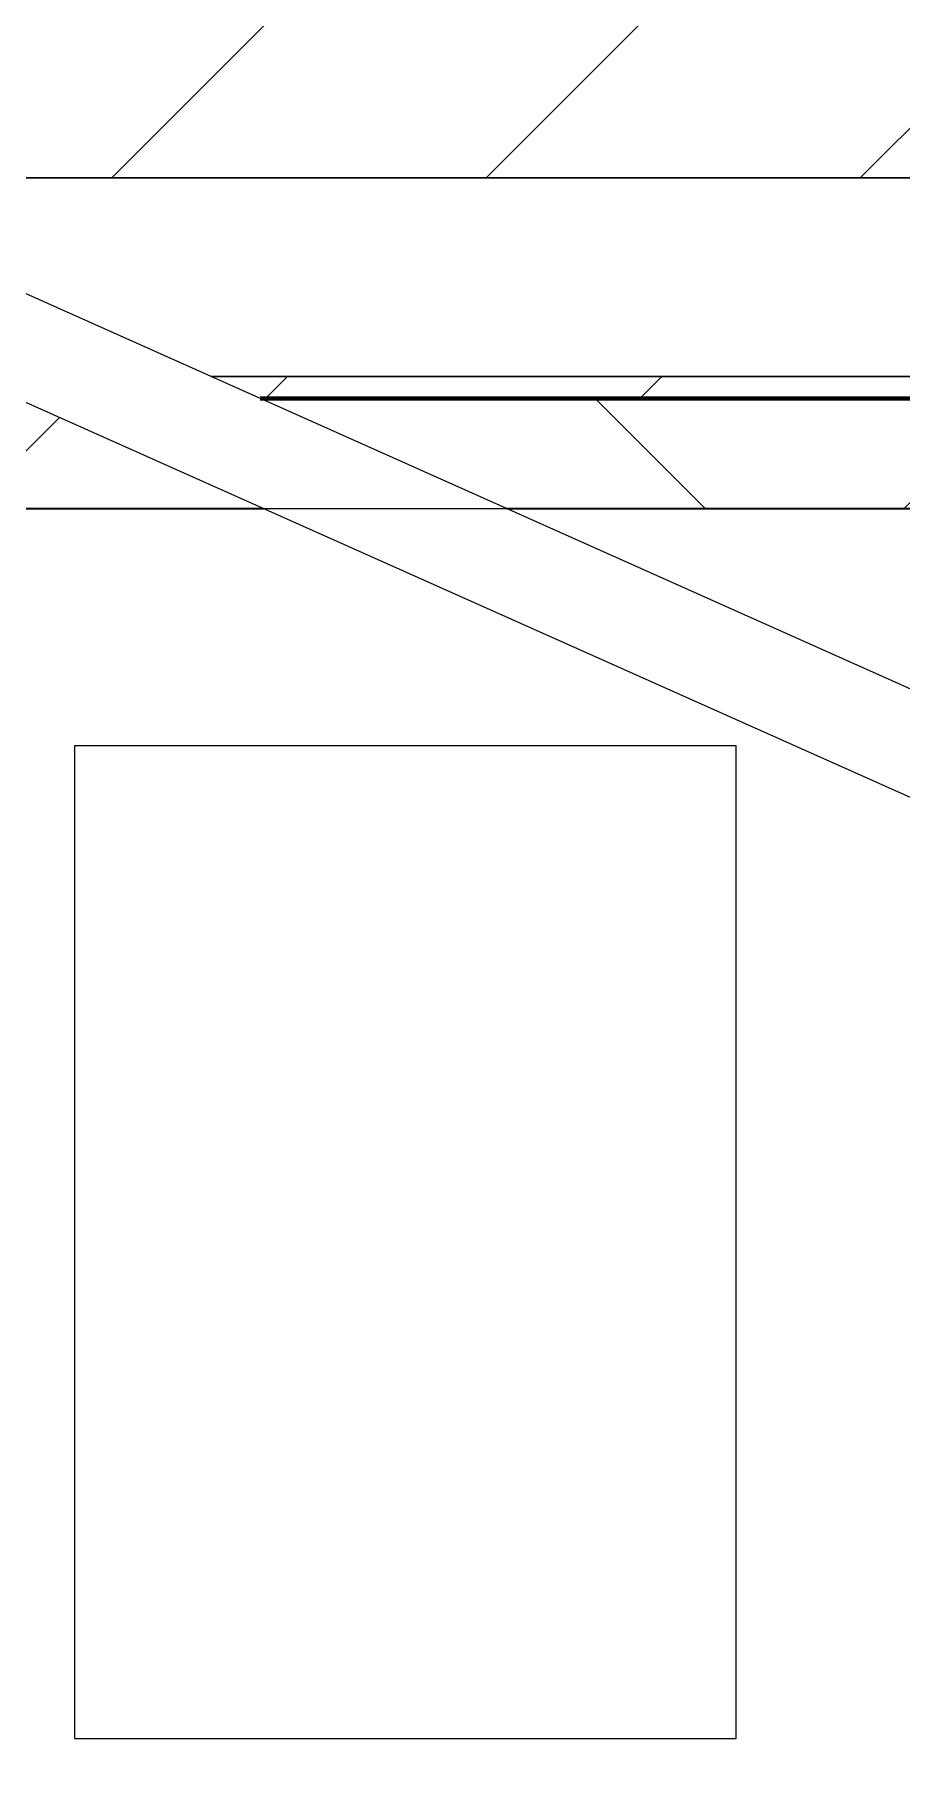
# Model space of a CAD drawing. Header units: millimetres. Extents: x -795739 to -715748, y -34378 to 22353.
# Drawn here: x -741750 to -741357, y 7327 to 8109 of the extents above; entities that cross this region are included whole.
import ezdxf
from ezdxf.xclip import XClip

# ---------------------------------------------------------------- set-up
doc = ezdxf.new("R2010")
doc.units = ezdxf.units.MM
doc.header["$XCLIPFRAME"] = 0
doc.layers.add('000 - WIPEOUT', color=250, linetype='Continuous')
doc.layers.add('A11_ALU.SOLID SHEET', color=2, linetype='Continuous')
for name, color, linetype, lineweight in [('A-DOOR-E', 2, 'Continuous', 25), ('A-GLAZ-CURT', 2, 'Continuous', 9), ('A-WALL', 5, 'Continuous', 35), ('A-WALL-FNSH', 2, 'Continuous', 35), ('A-WALL-PATT', 1, 'Continuous', 9)]:
    doc.layers.add(name, color=color, linetype=linetype, lineweight=lineweight)

# ---------------------------------------------------------------- blocks, each defined once
blk = doc.blocks.new('DPA_AC-SG-PI - A2_1200x2000 mm-12153081-4282-01 ENLARGED LOWER PLATFORM LEVEL - REFLECTED CEILING PLAN - SHEET 3')
at = {"layer": 'A-DOOR-E'}
for p, q in [((-556.64, 29.95), (522.81, -452.33)), ((-489.61, 0), (600, 0)), ((575, 0), (-489.61, 0)), ((504.45, -493.42), (-575, -11.13)), ((-288.17, -90), (575, -90)), ((600, -90), (-288.17, -90))]:
    blk.add_line(p, q, dxfattribs=at)
blk = doc.blocks.new('PPLS-PP19_Custom Tile Pattern - Custom Tile Pattern-V51-4282-01 ENLARGED LOWER PLATFORM LEVEL - REFLECTED CEILING PLAN - SHEET 3')
at = {"layer": 'A-GLAZ-CURT'}
for p, q in [((-300, 0), (300, 0)), ((300, 0), (-300, 0)), ((230.06, 0), (300, 0)), ((-300, -50), (300, -50)), ((300, -50), (-300, -50))]:
    blk.add_line(p, q, dxfattribs=at)
for points, knots in [([(300, 0), (286.53, 0), (254.22, 0), (207.11, 0), (177.41, 0), (159.34, 0), (158.33, 0), (158.3, 0)], [-285.253232, -285.253232, -285.253232, -285.253232, -244.693688, -187.987675, -143.776725, -129.632772, -123.352749, -123.352749, -123.352749, -123.352749]), ([(300, 0), (288.22, 0), (262, 0), (230.43, 0), (219.94, 0), (219.02, 0)], [-12528.858583, -12528.858583, -12528.858583, -12528.858583, -11905.454923, -11162.864862, -10856.732305, -10856.732305, -10856.732305, -10856.732305]), ([(259.51, 0), (262.97, 0), (271.55, 0), (281.71, 0), (291.71, 0), (296.52, 0), (297.86, 0), (298.09, 0)], [-6255.469152, -6255.469152, -6255.469152, -6255.469152, -6068.460911, -5766.029927, -5566.724884, -5280.360606, -5199.253518, -5199.253518, -5199.253518, -5199.253518]), ([(284.76, 0), (284.76, 0), (285.09, 0), (287.47, 0), (293.59, 0), (297.76, 0), (300, 0)], [-4110.630118, -4110.630118, -4110.630118, -4110.630118, -4053.389046, -3959.664717, -3862.421465, -3746.95702, -3746.95702, -3746.95702, -3746.95702]), ([(297.38, 0), (295.84, 0), (291.62, 0), (285.38, 0), (284.87, 0)], [-4803.172655, -4803.172655, -4803.172655, -4803.172655, -4358.271401, -4143.037883, -4143.037883, -4143.037883, -4143.037883])]:
    blk.add_open_spline(points, degree=3, knots=knots, dxfattribs=at)
blk = doc.blocks.new('PPLS-PP19_Custom Tile Pattern - Custom Tile Pattern-V52-4282-01 ENLARGED LOWER PLATFORM LEVEL - REFLECTED CEILING PLAN - SHEET 3')
at = {"layer": 'A-GLAZ-CURT'}
for p, q in [((-300, 0), (-146.13, 0)), ((-146.13, 0), (-300, 0)), ((-293.07, 0), (-275.75, 0)), ((-275.75, 0), (-293.07, 0)), ((-222.32, 0), (-205.32, 0)), ((-205.32, 0), (-222.32, 0)), ((-35.81, 0), (300, 0)), ((300, 0), (-35.81, 0)), ((-300, -50), (-34.22, -50)), ((-34.22, -50), (-300, -50))]:
    blk.add_line(p, q, dxfattribs=at)
at = {"layer": 'A-GLAZ-CURT', "flags": 128}
for points in [[(-300, 0), (-291.56, 0), (-283.3, 0), (-275.2, 0), (-267.26, 0), (-259.45, 0), (-251.77, 0), (-244.2, 0), (-236.74, 0), (-229.36, 0), (-222.06, 0), (-214.83, 0), (-207.71, 0), (-200.76, 0), (-194.02, 0), (-187.54, 0), (-181.38, 0), (-175.58, 0), (-170.25, 0), (-165.64, 0), (-162.01, 0), (-159.53, 0), (-157.46, 0), (-154.52, 0), (-149.42, 0), (-146.38, 0)], [(-146.14, 0), (-150.63, 0), (-155.53, 0), (-160.27, 0), (-164.95, 0), (-169.65, 0), (-174.47, 0), (-179.49, 0), (-184.81, 0), (-190.44, 0), (-196.37, 0), (-202.58, 0), (-209.04, 0), (-215.73, 0), (-222.63, 0), (-229.72, 0), (-236.97, 0), (-244.39, 0), (-251.96, 0), (-259.67, 0), (-267.51, 0), (-275.48, 0), (-283.55, 0), (-291.73, 0), (-300, 0)]]:
    blk.add_lwpolyline(points, dxfattribs=at)
at = {"layer": 'A-GLAZ-CURT'}
for points, knots in [([(-300, 0), (-284.65, 0), (-236.57, 0), (-186.69, 0), (-155.22, 0), (-146.08, 0)], [-5323.127839, -5323.127839, -5323.127839, -5323.127839, -4502.809032, -2700.551212, -1844.739211, -1844.739211, -1844.739211, -1844.739211]), ([(-146.12, 0), (-166.33, 0), (-207.88, 0), (-262.56, 0), (-294.48, 0), (-300, 0)], [-16815.6526, -16815.6526, -16815.6526, -16815.6526, -15131.813646, -13729.592194, -13439.944408, -13439.944408, -13439.944408, -13439.944408]), ([(-146.79, 0), (-147.98, 0), (-149.3, 0), (-158.72, 0), (-174.02, 0), (-185.59, 0), (-209.77, 0), (-232.01, 0), (-255.22, 0), (-262.59, 0), (-264.9, 0), (-265.4, 0)], [-2789.261461, -2789.261461, -2789.261461, -2789.261461, -2477.344047, -2237.412286, -2029.680487, -1755.085331, -1400.429864, -858.079193, -543.655514, -208.940337, 0, 0, 0, 0]), ([(-258.6, 0), (-257.91, 0), (-254.26, 0), (-241.25, 0), (-225.99, 0), (-214.1, 0), (-208.52, 0), (-206.47, 0)], [-5722.54675, -5722.54675, -5722.54675, -5722.54675, -5657.471696, -5413.335975, -5017.494783, -4832.723979, -4723.981546, -4723.981546, -4723.981546, -4723.981546]), ([(-146.03, 0), (-146.6, 0), (-150.84, 0), (-162.01, 0), (-177.91, 0), (-199.46, 0), (-216.65, 0), (-231.26, 0), (-233.46, 0), (-234, 0)], [-2339.437098, -2339.437098, -2339.437098, -2339.437098, -2308.929706, -2113.765672, -1763.376603, -1422.553702, -978.033455, -846.069444, -682.911962, -682.911962, -682.911962, -682.911962]), ([(-233.49, 0), (-233.44, 0), (-232.38, 0), (-230.74, 0), (-225.3, 0), (-223.63, 0)], [-455.274641, -455.274641, -455.274641, -455.274641, -440.605512, -119.536984, 0, 0, 0, 0]), ([(-223.63, 0), (-219.39, 0), (-206.17, 0), (-188.58, 0), (-169.02, 0), (-156.01, 0), (-148.18, 0), (-146.3, 0)], [-5463.295695, -5463.295695, -5463.295695, -5463.295695, -5161.076232, -4739.070012, -4465.409639, -4149.119819, -4046.8857, -4046.8857, -4046.8857, -4046.8857]), ([(-204.3, 0), (-203.93, 0), (-197.65, 0), (-185.8, 0), (-171.77, 0), (-158.7, 0), (-157.22, 0)], [-4685.575192, -4685.575192, -4685.575192, -4685.575192, -4666.091899, -4349.945572, -4000.813434, -3840.635403, -3840.635403, -3840.635403, -3840.635403]), ([(-152.35, 0), (-151.03, 0), (-149.12, 0), (-146.95, 0), (-146.49, 0)], [-3494.978217, -3494.978217, -3494.978217, -3494.978217, -3371.022232, -3341.352801, -3341.352801, -3341.352801, -3341.352801]), ([(-147.08, 0), (-147.38, 0), (-149.01, 0), (-150.03, 0), (-150.57, 0)], [-5319.88299, -5319.88299, -5319.88299, -5319.88299, -5298.784692, -5196.16478, -5196.16478, -5196.16478, -5196.16478]), ([(-150.34, 0), (-150.07, 0), (-148.94, 0), (-147.66, 0), (-146.54, 0)], [-4948.728362, -4948.728362, -4948.728362, -4948.728362, -4883.323924, -4701.291944, -4701.291944, -4701.291944, -4701.291944]), ([(30.82, 0), (29.27, 0), (20.14, 0), (3.54, 0), (-16.48, 0), (-34.46, 0), (-35.93, 0)], [-10462.034656, -10462.034656, -10462.034656, -10462.034656, -10363.088938, -9884.23066, -9424.652049, -9188.737226, -9188.737226, -9188.737226, -9188.737226]), ([(-35.86, 0), (-31.72, 0), (-18.82, 0), (8.83, 0), (40.14, 0), (60.51, 0), (66.14, 0)], [-6168.165977, -6168.165977, -6168.165977, -6168.165977, -5862.463379, -5340.621928, -4573.028122, -4259.107139, -4259.107139, -4259.107139, -4259.107139]), ([(31.18, 0), (25.97, 0), (11.99, 0), (-10.93, 0), (-27.97, 0), (-35.84, 0)], [-4496.803627, -4496.803627, -4496.803627, -4496.803627, -4222.080604, -3745.412743, -3295.494868, -3295.494868, -3295.494868, -3295.494868]), ([(-35.81, 0), (-27.08, 0), (-15.08, 0), (-4.34, 0), (-1.7, 0)], [-4039.249821, -4039.249821, -4039.249821, -4039.249821, -3589.737505, -3425.237323, -3425.237323, -3425.237323, -3425.237323]), ([(-26.75, 0), (-27.82, 0), (-31.22, 0), (-34.76, 0), (-35.79, 0)], [-8718.362214, -8718.362214, -8718.362214, -8718.362214, -8532.293389, -8456.418318, -8456.418318, -8456.418318, -8456.418318]), ([(76.63, 0), (74.8, 0), (67.65, 0), (53.52, 0), (37, 0), (24.07, 0), (12.82, 0), (-2.9, 0), (-20.62, 0), (-30.05, 0), (-35.09, 0), (-35.78, 0)], [-3095.572228, -3095.572228, -3095.572228, -3095.572228, -2950.589685, -2634.532728, -2313.748533, -2106.613311, -1925.670641, -1617.263037, -1290.787923, -1039.307308, -1000.285926, -1000.285926, -1000.285926, -1000.285926]), ([(9.32, 0), (9.08, 0), (7.65, 0), (2.57, 0), (-12.23, 0), (-24.04, 0), (-32.52, 0), (-35.77, 0)], [-2922.926651, -2922.926651, -2922.926651, -2922.926651, -2882.788014, -2720.818881, -2518.50168, -2125.455881, -1903.095239, -1903.095239, -1903.095239, -1903.095239]), ([(-35.71, 0), (-34.63, 0), (-31.58, 0), (-29.82, 0), (-29.19, 0)], [-1104.938782, -1104.938782, -1104.938782, -1104.938782, -963.711516, -666.19313, -666.19313, -666.19313, -666.19313]), ([(-35.67, 0), (-27.86, 0), (-19.83, 0), (-6.34, 0), (-1.84, 0)], [-3303.610973, -3303.610973, -3303.610973, -3303.610973, -2864.387349, -2615.508664, -2615.508664, -2615.508664, -2615.508664]), ([(-34.88, 0), (-34.77, 0), (-33.14, 0), (-28.88, 0), (-26.95, 0), (-26.54, 0)], [-9067.096702, -9067.096702, -9067.096702, -9067.096702, -9057.163041, -8919.836787, -8834.607043, -8834.607043, -8834.607043, -8834.607043]), ([(-34.82, 0), (-33.99, 0), (-32.57, 0), (-29.94, 0), (-28.57, 0)], [-214.457191, -214.457191, -214.457191, -214.457191, -83.513472, 0, 0, 0, 0]), ([(-33.34, 0), (-33.34, 0), (-32.93, 0), (-31.16, 0), (-30.52, 0)], [-2415.024266, -2415.024266, -2415.024266, -2415.024266, -2357.633367, -2323.618664, -2323.618664, -2323.618664, -2323.618664]), ([(-1.74, 0), (-7.43, 0), (-18.66, 0), (-30.57, 0), (-31.82, 0), (-32, 0)], [-3287.210622, -3287.210622, -3287.210622, -3287.210622, -2994.501669, -2698.150104, -2614.070998, -2614.070998, -2614.070998, -2614.070998]), ([(-30.76, 0), (-30.73, 0), (-29.99, 0), (-23.47, 0), (-15.75, 0), (-15.19, 0)], [-54176.191683, -54176.191683, -54176.191683, -54176.191683, -54157.274271, -53749.15266, -53717.791567, -53717.791567, -53717.791567, -53717.791567]), ([(-30.52, 0), (-27.11, 0), (-17.83, 0), (5.99, 0), (22.06, 0), (37.44, 0), (45.92, 0), (57.76, 0), (64.47, 0), (72.74, 0), (75.22, 0), (76.03, 0), (76.21, 0)], [-2323.618664, -2323.618664, -2323.618664, -2323.618664, -2142.497158, -1716.209403, -1206.526904, -1089.329421, -901.315459, -753.071572, -495.328968, -421.953223, -334.951786, -290.452333, -290.452333, -290.452333, -290.452333]), ([(-13, 0), (-14.35, 0), (-17.68, 0), (-25.97, 0), (-29.52, 0), (-30.21, 0)], [-55207.591944, -55207.591944, -55207.591944, -55207.591944, -54789.006179, -54461.685999, -54290.791712, -54290.791712, -54290.791712, -54290.791712]), ([(8.33, 0), (8.19, 0), (7.18, 0), (0.32, 0), (-13.89, 0), (-24.92, 0), (-29.03, 0)], [-3574.286521, -3574.286521, -3574.286521, -3574.286521, -3526.962355, -3285.499107, -2903.012179, -2680.714891, -2680.714891, -2680.714891, -2680.714891]), ([(-28.98, 0), (-28.66, 0), (-27.39, 0), (-24.45, 0), (-22.56, 0)], [-166.548282, -166.548282, -166.548282, -166.548282, -102.06493, 0, 0, 0, 0]), ([(-28.57, 0), (-26.93, 0), (-20.29, 0), (-12.78, 0), (-5.22, 0), (-1.74, 0)], [-5361.429781, -5361.429781, -5361.429781, -5361.429781, -5261.36855, -5050.479954, -4872.284496, -4872.284496, -4872.284496, -4872.284496]), ([(-22.56, 0), (-20.27, 0), (-17.03, 0), (-11.36, 0), (-7.66, 0), (-6.6, 0), (-6.44, 0)], [-56468.192263, -56468.192263, -56468.192263, -56468.192263, -56344.022017, -56303.229861, -56166.290093, -56124.392176, -56124.392176, -56124.392176, -56124.392176]), ([(-15.19, 0), (-13.07, 0), (7.48, 0), (42.82, 0), (88.72, 0), (120.63, 0), (138.28, 0), (138.53, 0)], [-461.142613, -461.142613, -461.142613, -461.142613, -429.606584, -390.253598, -346.313304, -291.370682, -290.5735, -290.5735, -290.5735, -290.5735]), ([(-6.54, 0), (-6.73, 0), (-7.2, 0), (-7.6, 0), (-7.79, 0)], [-56009.792147, -56009.792147, -56009.792147, -56009.792147, -55949.290093, -55895.192118, -55895.192118, -55895.192118, -55895.192118]), ([(103.09, 0), (101.08, 0), (86.31, 0), (63.34, 0), (35.84, 0), (12, 0), (3.36, 0), (-1.23, 0), (-1.84, 0)], [-375.435014, -375.435014, -375.435014, -375.435014, -369.147452, -330.153101, -307.516438, -285.83788, -246.234814, -236.991154, -236.991154, -236.991154, -236.991154]), ([(-1.73, 0), (1.41, 0), (10.39, 0), (15.02, 0), (22.91, 0), (31, 0), (39.04, 0), (51.19, 0), (58.74, 0), (61.34, 0), (61.45, 0)], [-2613.365142, -2613.365142, -2613.365142, -2613.365142, -2439.246196, -2084.094819, -1956.422387, -1818.904206, -1645.594513, -1443.202566, -1228.752106, -1120.932285, -1120.932285, -1120.932285, -1120.932285]), ([(66.14, 0), (62.48, 0), (54.01, 0), (39.61, 0), (24.74, 0), (8.59, 0), (-0.67, 0), (-1.47, 0)], [-4549.545798, -4549.545798, -4549.545798, -4549.545798, -4326.416877, -4098.545751, -3766.694881, -3333.063701, -3291.793108, -3291.793108, -3291.793108, -3291.793108]), ([(-1.31, 0), (0.23, 0), (5.47, 0), (13.15, 0), (21.24, 0), (24.62, 0), (24.72, 0), (24.72, 0)], [-4865.001098, -4865.001098, -4865.001098, -4865.001098, -4785.90057, -4596.498881, -4445.288762, -4384.376941, -4376.041937, -4376.041937, -4376.041937, -4376.041937]), ([(-0.97, 0), (1, 0), (6.01, 0), (9.64, 0), (10.14, 0), (10.18, 0)], [-3410.081093, -3410.081093, -3410.081093, -3410.081093, -3285.047089, -3066.359526, -3044.715262, -3044.715262, -3044.715262, -3044.715262]), ([(-0.89, 0), (0.74, 0), (5.35, 0), (15.97, 0), (22.54, 0), (24.49, 0)], [-219.003758, -219.003758, -219.003758, -219.003758, -206.416616, -198.214427, -187.717507, -187.717507, -187.717507, -187.717507]), ([(24.69, 0), (24.54, 0), (20.99, 0), (15.48, 0), (10.8, 0), (9.63, 0)], [-4368.572414, -4368.572414, -4368.572414, -4368.572414, -4306.476363, -4080.000647, -3772.857994, -3772.857994, -3772.857994, -3772.857994]), ([(18.16, 0), (19.15, 0), (24.25, 0), (25.66, 0), (26.12, 0)], [-5700.113719, -5700.113719, -5700.113719, -5700.113719, -5554.232259, -5302.431367, -5302.431367, -5302.431367, -5302.431367]), ([(114.39, 0), (114.2, 0), (112.08, 0), (105.42, 0), (92.38, 0), (85.59, 0), (74.4, 0), (62.26, 0), (51.85, 0), (43.81, 0), (29.53, 0), (20.67, 0), (18.85, 0), (18.16, 0)], [-8148.58938, -8148.58938, -8148.58938, -8148.58938, -8105.191388, -7723.759874, -7531.75727, -7135.649961, -6924.452779, -6738.82075, -6548.303034, -6314.283804, -6135.05769, -5972.647715, -5832.674503, -5832.674503, -5832.674503, -5832.674503]), ([(27.44, 0), (27.9, 0), (29.54, 0), (38.07, 0), (50.86, 0), (61.94, 0), (66.15, 0)], [-5037.309798, -5037.309798, -5037.309798, -5037.309798, -4887.603822, -4705.298446, -4353.683244, -4113.849236, -4113.849236, -4113.849236, -4113.849236]), ([(27.89, 0), (29.09, 0), (33.4, 0), (47.79, 0), (59.49, 0), (65.78, 0)], [-147.777612, -147.777612, -147.777612, -147.777612, -135.792042, -118.513713, -99.849738, -99.849738, -99.849738, -99.849738]), ([(53.18, 0), (53.06, 0), (52.22, 0), (44.99, 0), (36.46, 0), (30.82, 0)], [-622.740158, -622.740158, -622.740158, -622.740158, -566.066452, -360.610861, 0, 0, 0, 0]), ([(134.04, 0), (125.77, 0), (106.11, 0), (76.86, 0), (57.82, 0), (46.51, 0), (41.18, 0), (36.02, 0), (35.54, 0), (35.54, 0)], [-445.544622, -445.544622, -445.544622, -445.544622, -401.860199, -357.622665, -341.267687, -334.000314, -326.15566, -319.318397, -317.489778, -317.489778, -317.489778, -317.489778]), ([(36.29, 0), (37.77, 0), (48.82, 0), (64.79, 0), (95.91, 0), (122.89, 0), (131.14, 0), (133.34, 0)], [-314.598523, -314.598523, -314.598523, -314.598523, -305.899624, -287.17622, -249.500363, -194.761443, -159.62089, -159.62089, -159.62089, -159.62089]), ([(61.47, 0), (61.47, 0), (61.21, 0), (54.61, 0), (53.71, 0), (53.56, 0)], [-1113.311073, -1113.311073, -1113.311073, -1113.311073, -1096.402191, -891.204116, -747.28819, -747.28819, -747.28819, -747.28819]), ([(66.14, 0), (66.68, 0), (78.78, 0), (100.57, 0), (116.36, 0), (128.63, 0), (128.95, 0)], [-99.496768, -99.496768, -99.496768, -99.496768, -97.899267, -63.759246, -39.050993, -35.895543, -35.895543, -35.895543, -35.895543]), ([(66.29, 0), (69.2, 0), (75.96, 0), (82.12, 0), (83.66, 0)], [-4256.411813, -4256.411813, -4256.411813, -4256.411813, -4094.177415, -3869.465285, -3869.465285, -3869.465285, -3869.465285]), ([(66.38, 0), (68.98, 0), (74.83, 0), (84.83, 0), (86.01, 0), (92.51, 0), (94.33, 0)], [-4109.384309, -4109.384309, -4109.384309, -4109.384309, -3960.84581, -3759.045785, -3336.541051, -2783.776468, -2783.776468, -2783.776468, -2783.776468]), ([(136.44, 0), (121.66, 0), (98.51, 0), (74.89, 0), (66.89, 0)], [-106.750556, -106.750556, -106.750556, -106.750556, -59.610984, -35.583519, -35.583519, -35.583519, -35.583519])]:
    blk.add_open_spline(points, degree=3, knots=knots, dxfattribs=at)
for points in [[(-146.7, 0), (-147.75, 0), (-148.59, 0), (-149.07, 0)], [(-148.23, 0), (-147.6, 0), (-146.89, 0), (-146.16, 0)], [(-29.03, 0), (-31.02, 0), (-33.01, 0), (-35.02, 0)], [(24.49, 0), (25.23, 0), (25.72, 0), (26.04, 0)], [(66.14, 0), (54.53, 0), (42.86, 0), (31.18, 0)], [(70.61, 0), (69.26, 0), (67.78, 0), (66.19, 0)]]:
    blk.add_open_spline(points, degree=3, dxfattribs=at)
blk = doc.blocks.new('*U553')
at = {"layer": 'A-GLAZ-CURT', "rotation": 180}
for name, p in [('PPLS-PP19_Custom Tile Pattern - Custom Tile Pattern-V52-4282-01 ENLARGED LOWER PLATFORM LEVEL - REFLECTED CEILING PLAN - SHEET 3', (37200, 4315)), ('PPLS-PP19_Custom Tile Pattern - Custom Tile Pattern-V51-4282-01 ENLARGED LOWER PLATFORM LEVEL - REFLECTED CEILING PLAN - SHEET 3', (37800, 4315))]:
    blk.add_blockref(name, p, dxfattribs=at)
blk = doc.blocks.new('*U906')
at = {"color": 3}
blk.add_wipeout([(-225, -650), (225, -650), (225, -950), (-225, -950)], dxfattribs=at).dxf.layer = '000 - WIPEOUT'
at = {"layer": 'A11_ALU.SOLID SHEET', "color": 0, "linetype": 'ByBlock'}
blk.add_lwpolyline([(-225, -950), (225, -950), (225, -650), (-225, -650)], close=True, dxfattribs=at)
blk = doc.blocks.new('*U1025')
blk.add_lwpolyline([(-3457.37, 550), (8124.55, 550), (8124.55, 4315), (-3457.37, 4315)], close=True)
at = {"layer": 'A11_ALU.SOLID SHEET', "linetype": 'ByBlock', "rotation": 90}
blk.add_blockref('*U906', (2300, 3982.5), dxfattribs=at)
blk = doc.blocks.new('DPA_AC-SG-PI - A2_1200x2000 mm-12153081-4180-01 LOWER PLATFORM LEVEL - REFLECTED CEILING PLAN')
at = {"layer": 'A-DOOR-E'}
for p, q in [((-556.64, 29.95), (522.81, -452.33)), ((-489.61, 0), (600, 0)), ((575, 0), (-489.61, 0)), ((504.45, -493.42), (-575, -11.13)), ((-288.17, -90), (575, -90)), ((600, -90), (-288.17, -90))]:
    blk.add_line(p, q, dxfattribs=at)
blk = doc.blocks.new('C-1-PP19-AR-4180-01-B_20250908-040939_EXDOWNLIGHT')
at = {"layer": 'A-DOOR-E'}
blk.add_blockref('DPA_AC-SG-PI - A2_1200x2000 mm-12153081-4180-01 LOWER PLATFORM LEVEL - REFLECTED CEILING PLAN', (3300, 4465), dxfattribs=at)

msp = doc.modelspace()

# ---------------------------------------------------------------- hatches: boundary and pattern name
at = {"layer": 'A-WALL-PATT', "lineweight": 9}
h = msp.add_hatch(dxfattribs=at)
h.set_pattern_fill('FP_2', color=256, style=0, pattern_type=2)
h.set_pattern_definition([(45, (0, 0), (-84.852814, 84.852814), [])])
h.paths.add_polyline_path([(-733552.04, 7944.02), (-733352.04, 7944.02), (-733352.04, 8144.02), (-755057.37, 8144.02), (-755057.37, 7944.02), (-741758.47, 7944.02), (-741780.86, 7954.02), (-741982.37, 7954.02), (-741982.37, 8044.02), (-741952.4, 8044.02), (-741939.02, 8073.97), (-741871.98, 8044.02), (-740782.37, 8044.02), (-740782.37, 7954.02), (-741670.54, 7954.02), (-741648.16, 7944.02), (-739358.47, 7944.02), (-739380.86, 7954.02), (-739582.37, 7954.02), (-739582.37, 8044.02), (-739552.4, 8044.02), (-739539.02, 8073.97), (-739471.98, 8044.02), (-738382.37, 8044.02), (-738382.37, 7954.02), (-739270.54, 7954.02), (-739248.16, 7944.02), (-734010.62, 7944.02)])

# ---------------------------------------------------------------- linework, layer by layer
at = {"layer": 'A-WALL', "color": 7, "lineweight": 70}
for p, q in [((-741648.16, 7944.02), (-740782.37, 7944.02)), ((-740782.37, 7944.02), (-741648.16, 7944.02))]:
    msp.add_line(p, q, dxfattribs=at)

# ---------------------------------------------------------------- block references
ref = msp.add_blockref('*U1025', (-744682.37, 3579.02))
XClip(ref).set_block_clipping_path([(-45801.3280238605, -9620.0077451947), (23704.0078937773, 10334.9999958097)])

# ---------------------------------------------------------------- next in the draw order: hatches: boundary and pattern name
at = {"layer": 'A-WALL-PATT', "lineweight": 9}
h = msp.add_hatch(dxfattribs=at)
h.set_pattern_fill('FP_3', color=256, style=0, pattern_type=2)
h.set_pattern_definition([(45, (0, 0), (-212.13203, 212.13203), []), (135, (0, 0), (-212.13203, -212.13203), [])])
h.paths.add_polyline_path([(-733602.04, 7894.02), (-733552.04, 7894.02), (-733552.04, 7944.02), (-739248.16, 7944.02), (-739136.25, 7894.02), (-734010.62, 7894.02)])
h.paths.add_polyline_path([(-739780.1, 7894.02), (-739246.56, 7894.02), (-739358.47, 7944.02), (-741648.16, 7944.02), (-741536.25, 7894.02), (-739847.98, 7894.02)])
h.paths.add_polyline_path([(-741646.56, 7894.02), (-741758.47, 7944.02), (-751479.42, 7944.02), (-751479.42, 7894.02), (-741680.64, 7894.02)])

# ---------------------------------------------------------------- next in the draw order: linework, layer by layer
at = {"layer": 'A-WALL-FNSH', "color": 250}
for p, q in [((-741646.56, 7894.02), (-741982.37, 7894.02)), ((-740782.37, 7894.02), (-741536.25, 7894.02))]:
    msp.add_line(p, q, dxfattribs=at)

# ---------------------------------------------------------------- next in the draw order: block references
ref = msp.add_blockref('C-1-PP19-AR-4180-01-B_20250908-040939_EXDOWNLIGHT', (-744682.37, 3579.02))
XClip(ref).set_block_clipping_path([(-45801.3280238605, -9620.0077451947), (23704.0078937773, 10334.9999958097)])
msp.add_blockref('*U553', (-778882.37, 3579.02))
at = {"layer": 'A-DOOR-E'}
msp.add_blockref('DPA_AC-SG-PI - A2_1200x2000 mm-12153081-4282-01 ENLARGED LOWER PLATFORM LEVEL - REFLECTED CEILING PLAN - SHEET 3', (-741382.37, 8044.02), dxfattribs=at)

doc.saveas('drawing.dxf')
